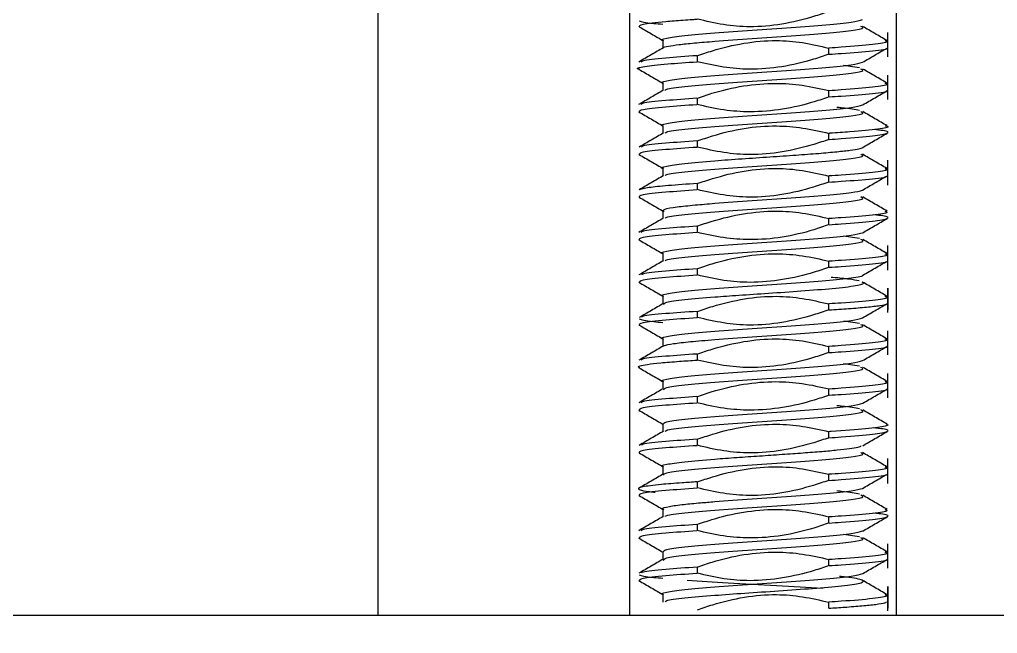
# Model space of a CAD drawing. Header units: millimetres. Extents: x 2 to 1187, y 2 to 839.
# Drawn here: x 187.416 to 190.286, y 435.324 to 437.125 of the extents above; entities that cross this region are included whole.
import ezdxf

# ---------------------------------------------------------------- set-up
doc = ezdxf.new("R2010")
doc.units = ezdxf.units.MM

msp = doc.modelspace()

# ---------------------------------------------------------------- hatches: boundary and pattern name
h = msp.add_hatch()
h.set_pattern_fill('ANSI31', color=256, scale=0.3)
h.paths.add_polyline_path([(600.3858, 723.2245), (600.3858, 724.6149), (599.1608, 724.6149, 0.414214), (598.8858, 724.3399), (598.8858, 719.8899, 0.414214), (599.1608, 719.6149), (600.3858, 719.6149), (600.3858, 721.0053, -0.444966)])
h.paths.add_polyline_path([(648.8858, 724.3399, 0.414214), (648.6108, 724.6149), (647.8858, 724.6149), (647.3858, 724.6149), (647.3858, 723.2245, -0.444966), (647.3858, 721.0053), (647.3858, 719.6149), (648.6108, 719.6149, 0.414214), (648.8858, 719.8899)])
h.paths.add_polyline_path([(648.8858, 681.5899, 0.414214), (648.6108, 681.8649), (647.3858, 681.8649), (647.3858, 680.4745, -0.444966), (647.3858, 678.2553), (647.3858, 676.8649), (648.6108, 676.8649, 0.414214), (648.8858, 677.1399)])
h.paths.add_polyline_path([(600.3858, 678.2553, -0.444966), (600.3858, 680.4745), (600.3858, 681.8649), (599.1608, 681.8649, 0.414214), (598.8858, 681.5899), (598.8858, 677.1399, 0.414214), (599.1608, 676.8649), (600.1358, 676.8649), (600.3858, 676.8649)])
h.paths.add_polyline_path([(204.0979, 197.9237, 0.414214), (203.8229, 198.1987), (203.0979, 198.1987), (202.5979, 198.1987), (202.5979, 196.8084, -0.212442), (203.0916, 195.6987, -0.212442), (202.5979, 194.5891), (202.5979, 193.1987), (203.8229, 193.1987, 0.414214), (204.0979, 193.4737)])
h.paths.add_polyline_path([(155.5979, 198.1987), (154.3729, 198.1987, 0.414214), (154.0979, 197.9237), (154.0979, 193.4737, 0.414214), (154.3729, 193.1987), (155.5979, 193.1987), (155.5979, 194.5891, -0.212442), (155.1041, 195.6987, -0.212442), (155.5979, 196.8084)])
h.paths.add_polyline_path([(155.5979, 154.0584), (155.5979, 155.4487), (154.3729, 155.4487, 0.414214), (154.0979, 155.1737), (154.0979, 150.7237, 0.414214), (154.3729, 150.4487), (155.3479, 150.4487), (155.5979, 150.4487), (155.5979, 151.8391, -0.444966)])
h.paths.add_polyline_path([(204.0979, 155.1737, 0.414214), (203.8229, 155.4487), (202.5979, 155.4487), (202.5979, 154.0584, -0.212442), (203.0916, 152.9487, -0.212442), (202.5979, 151.8391), (202.5979, 150.4487), (203.8229, 150.4487, 0.414214), (204.0979, 150.7237)])
h = msp.add_hatch()
h.set_pattern_fill('ANSI31', color=256, scale=0.3, angle=90)
h.paths.add_polyline_path([(159.0979, 197.9237, 0.414214), (158.8229, 198.1987), (157.5979, 198.1987), (157.5979, 196.8084, -0.212442), (158.0916, 195.6987, -0.212442), (157.5979, 194.5891), (157.5979, 193.1987), (158.8229, 193.1987, 0.414214), (159.0979, 193.4737)])
h.paths.add_polyline_path([(200.5979, 196.8084), (200.5979, 198.1987), (199.3729, 198.1987, 0.414214), (199.0979, 197.9237), (199.0979, 193.4737, 0.414214), (199.3729, 193.1987), (200.3479, 193.1987), (200.5979, 193.1987), (200.5979, 194.5891, -0.444966)])
h.paths.add_polyline_path([(157.5979, 154.0584), (157.5979, 155.4487), (158.8229, 155.4487), (159.0979, 155.4487), (159.0979, 150.4487), (158.8229, 150.4487), (157.5979, 150.4487), (157.5979, 151.8391, 0.444966)])
h.paths.add_polyline_path([(200.5979, 154.0584), (200.5979, 155.4487), (199.3729, 155.4487, 0.414214), (199.0979, 155.1737), (199.0979, 150.7237, 0.414214), (199.3729, 150.4487), (200.5979, 150.4487), (200.5979, 151.8391, -0.444966)])
h.paths.add_polyline_path([(603.8858, 724.3399, 0.414214), (603.6108, 724.6149), (602.3858, 724.6149), (602.3858, 723.2245, -0.444966), (602.3858, 721.0053), (602.3858, 719.6149), (603.6108, 719.6149, 0.414214), (603.8858, 719.8899)])
h.paths.add_polyline_path([(645.3858, 724.6149), (644.1608, 724.6149, 0.414214), (643.8858, 724.3399), (643.8858, 719.8899, 0.414214), (644.1608, 719.6149), (645.1358, 719.6149), (645.3858, 719.6149), (645.3858, 721.0053, -0.444966), (645.3858, 723.2245)])
h.paths.add_polyline_path([(645.3858, 680.4745), (645.3858, 681.8649), (644.1608, 681.8649, 0.414214), (643.8858, 681.5899), (643.8858, 677.1399, 0.414214), (644.1608, 676.8649), (645.3858, 676.8649), (645.3858, 678.2553, -0.444966)])
h.paths.add_polyline_path([(603.8858, 681.5899, 0.414214), (603.6108, 681.8649), (602.6358, 681.8649), (602.3858, 681.8649), (602.3858, 680.4745, -0.444966), (602.3858, 678.2553), (602.3858, 676.8649), (603.6108, 676.8649, 0.414214), (603.8858, 677.1399)])

# ---------------------------------------------------------------- linework, layer by layer
at = {"color": 7, "linetype": 'Continuous', "lineweight": 25}
for p, q in [((188.4678, 440.6266), (188.4678, 435.3766)), ((189.206, 440.6203), (189.206, 435.3766)), ((189.9898, 435.3766), (189.9898, 440.6203)), ((189.9638, 437.0159), (189.9638, 437.0871)), ((189.3035, 437.0649), (189.3035, 437.0411)), ((189.7914, 437.0233), (189.7914, 437.0412)), ((189.4044, 437.019), (189.4044, 437.0012)), ((189.8806, 436.9832), (189.8343, 436.99)), ((189.3035, 436.9397), (189.3035, 436.9165)), ((189.9638, 436.8906), (189.9638, 436.9621)), ((189.7914, 436.8983), (189.7914, 436.9162)), ((189.4044, 436.894), (189.4044, 436.8762)), ((189.3035, 436.8147), (189.3035, 436.7912)), ((189.7914, 436.7734), (189.7914, 436.7911)), ((189.4044, 436.769), (189.4044, 436.7511)), ((189.9638, 436.6391), (189.9638, 436.7121)), ((189.3035, 436.6897), (189.3035, 436.6659)), ((189.7914, 436.6482), (189.7914, 436.6662)), ((189.4044, 436.644), (189.4044, 436.6262)), ((189.3035, 436.5647), (189.3035, 436.5413)), ((189.7914, 436.5233), (189.7914, 436.5412)), ((189.4044, 436.519), (189.4044, 436.5012)), ((189.8805, 436.4832), (189.8344, 436.49)), ((189.9638, 436.3902), (189.9638, 436.4621)), ((189.3035, 436.4397), (189.3035, 436.4164)), ((189.4044, 436.394), (189.4044, 436.3761)), ((189.7914, 436.3983), (189.7914, 436.4161)), ((189.9638, 436.2733), (189.9638, 436.3371)), ((189.9638, 436.3371), (189.9638, 436.2733)), ((189.9638, 436.266), (189.9638, 436.3371)), ((189.3035, 436.3147), (189.3035, 436.291)), ((189.7914, 436.2733), (189.7914, 436.2912)), ((189.4044, 436.269), (189.4044, 436.2511)), ((189.8806, 436.2332), (189.8345, 436.24)), ((189.3035, 436.1899), (189.3035, 436.1661)), ((189.9638, 436.1413), (189.9638, 436.2121)), ((189.7914, 436.1483), (189.7914, 436.1662)), ((189.4044, 436.144), (189.4044, 436.1262)), ((189.8806, 436.1082), (189.8343, 436.115)), ((189.9638, 436.015), (189.9638, 436.0871)), ((189.3035, 436.0647), (189.3035, 436.0415)), ((189.4044, 436.019), (189.4044, 436.0012)), ((189.7914, 436.0233), (189.7914, 436.0412)), ((189.3035, 435.9397), (189.3035, 435.9161)), ((189.7914, 435.8984), (189.7914, 435.9161)), ((189.4044, 435.894), (189.4044, 435.8761)), ((189.9638, 435.7642), (189.9638, 435.8371)), ((189.3035, 435.8147), (189.3035, 435.791)), ((189.7914, 435.7732), (189.7914, 435.7912)), ((189.4044, 435.769), (189.4044, 435.7512)), ((189.3035, 435.6897), (189.3035, 435.6664)), ((189.4044, 435.644), (189.4044, 435.6262)), ((189.7914, 435.6483), (189.7914, 435.6662)), ((189.8805, 435.6082), (189.8344, 435.615)), ((189.9638, 435.5157), (189.9638, 435.5871)), ((189.3035, 435.5647), (189.3035, 435.5414)), ((189.7914, 435.5233), (189.7914, 435.5411)), ((189.4044, 435.519), (189.4044, 435.5011)), ((189.9638, 435.3983), (189.9638, 435.4621)), ((189.9638, 435.4621), (189.9638, 435.3983)), ((189.9638, 435.3906), (189.9638, 435.4621)), ((189.3035, 435.4397), (189.3035, 435.416)), ((189.7914, 435.3983), (189.7914, 435.4162))]:
    msp.add_line(p, q, dxfattribs=at)
at = {"color": 7, "linetype": 'Continuous', "lineweight": 18}
msp.add_circle((179.0979, 455.6266), 42.7508, dxfattribs=at)
at = {"color": 7, "linetype": 'Continuous', "lineweight": 25}
msp.add_arc((179.0979, 455.6266), 56.25, 154.83497, 352.33774, dxfattribs=at)
for points, knots in [([(189.7907, 437.1483), (189.7759, 437.1433), (189.7011, 437.1183), (189.5963, 437.0987), (189.4813, 437.1085), (189.4309, 437.1203), (189.4055, 437.1262)], [0, 0, 0, 0, 0.120057, 0.604456, 0.800151, 1, 1, 1, 1]), ([(189.2342, 437.1217), (189.2421, 437.1191), (189.2524, 437.1157), (189.2942, 437.1124), (189.3036, 437.1116)], [0, 0, 0, 0, 0.775343, 1, 1, 1, 1]), ([(189.2345, 437.104), (189.2348, 437.1065), (189.2354, 437.1117), (189.2946, 437.1181), (189.353, 437.1227), (189.3858, 437.1249), (189.4003, 437.1259), (189.4048, 437.1262)], [0, 0, 0, 0, 0.342431, 0.695192, 0.872424, 0.961147, 1, 1, 1, 1]), ([(189.3057, 437.0626), (189.3055, 437.0626), (189.2938, 437.0653), (189.3112, 437.0705), (189.3616, 437.0783), (189.4531, 437.086), (189.5652, 437.0938), (189.6829, 437.1016), (189.7867, 437.1095), (189.8647, 437.1172), (189.8817, 437.1224), (189.8902, 437.125)], [0, 0, 0, 0, 0.002003, 0.126972, 0.25194, 0.376889, 0.501843, 0.626798, 0.751752, 0.876706, 1, 1, 1, 1]), ([(189.2343, 437.1041), (189.2463, 437.0971), (189.2702, 437.0832), (189.2941, 437.0693), (189.306, 437.0624)], [0, 0, 0, 0, 0.500232, 1, 1, 1, 1]), ([(189.3054, 437.0422), (189.3054, 437.0423), (189.3054, 437.0439), (189.3195, 437.047), (189.349, 437.0516), (189.3955, 437.0564), (189.466, 437.0623), (189.565, 437.0691), (189.6822, 437.0769), (189.7873, 437.0848), (189.8614, 437.0926), (189.897, 437.0992), (189.8882, 437.1033), (189.8851, 437.1047)], [0, 0, 0, 0, 0.002326, 0.075092, 0.150086, 0.227306, 0.306751, 0.431621, 0.556513, 0.681405, 0.806297, 0.931189, 1, 1, 1, 1]), ([(189.9617, 437.0631), (189.9497, 437.0701), (189.9258, 437.084), (189.9019, 437.0979), (189.8899, 437.1048)], [0, 0, 0, 0, 0.5002615, 1, 1, 1, 1]), ([(189.4043, 437.019), (189.4192, 437.0239), (189.494, 437.0489), (189.5989, 437.0683), (189.7143, 437.0592), (189.7651, 437.0472), (189.7907, 437.0411)], [0, 0, 0, 0, 0.119709, 0.602574, 0.798731, 1, 1, 1, 1]), ([(189.9552, 437.0632), (189.9588, 437.0619), (189.9692, 437.0579), (189.9251, 437.0514), (189.855, 437.0454), (189.8033, 437.042), (189.7912, 437.0412)], [0, 0, 0, 0, 0.181945, 0.536638, 0.891333, 1, 1, 1, 1]), ([(189.3054, 437.0422), (189.2934, 437.0353), (189.2695, 437.0214), (189.2455, 437.0075), (189.2336, 437.0005)], [0, 0, 0, 0, 0.499729, 1, 1, 1, 1]), ([(189.7906, 437.0233), (189.7758, 437.0182), (189.7011, 436.9926), (189.5959, 436.9742), (189.4807, 436.9839), (189.4301, 436.9954), (189.4045, 437.0012)], [0, 0, 0, 0, 0.119841, 0.604014, 0.799681, 1, 1, 1, 1]), ([(189.7911, 437.0233), (189.8033, 437.0241), (189.8551, 437.0275), (189.9225, 437.0335), (189.9658, 437.0387), (189.9615, 437.0414), (189.9614, 437.0414)], [0, 0, 0, 0, 0.1320176, 0.5626507, 0.9932844, 1, 1, 1, 1]), ([(189.8899, 436.9998), (189.9019, 437.0067), (189.9256, 437.0205), (189.9494, 437.0344), (189.9613, 437.0412)], [0, 0, 0, 0, 0.50246, 1, 1, 1, 1]), ([(189.2367, 436.979), (189.2352, 436.9793), (189.2214, 436.9821), (189.2462, 436.9875), (189.3062, 436.9946), (189.3737, 436.9991), (189.4044, 437.0012)], [0, 0, 0, 0, 0.040346, 0.382778, 0.718978, 1, 1, 1, 1]), ([(189.4043, 437.019), (189.3721, 437.0167), (189.3022, 437.0119), (189.2435, 437.0057), (189.2412, 437.0018), (189.2404, 437.0005)], [0, 0, 0, 0, 0.364403, 0.787928, 1, 1, 1, 1]), ([(189.3057, 436.9374), (189.3056, 436.9375), (189.2938, 436.9401), (189.3111, 436.9454), (189.3614, 436.9532), (189.4528, 436.961), (189.5648, 436.9689), (189.6826, 436.9767), (189.7864, 436.9845), (189.8643, 436.9923), (189.8814, 436.9974), (189.8898, 437)], [0, 0, 0, 0, 0.001919, 0.127001, 0.252084, 0.377167, 0.502269, 0.62737, 0.75247, 0.87757, 1, 1, 1, 1]), ([(189.2335, 436.979), (189.2455, 436.9721), (189.2694, 436.9582), (189.2934, 436.9443), (189.3053, 436.9373)], [0, 0, 0, 0, 0.500155, 1, 1, 1, 1]), ([(189.3108, 436.9173), (189.3114, 436.9184), (189.3134, 436.9222), (189.364, 436.9285), (189.4523, 436.9363), (189.5653, 436.9442), (189.6824, 436.952), (189.7874, 436.9598), (189.8614, 436.9676), (189.8969, 436.9742), (189.8882, 436.9782), (189.8852, 436.9796)], [0, 0, 0, 0, 0.055436, 0.180728, 0.306021, 0.431314, 0.556607, 0.6819, 0.807192, 0.932485, 1, 1, 1, 1]), ([(189.9627, 436.9381), (189.9507, 436.945), (189.9267, 436.9589), (189.9027, 436.9728), (189.8907, 436.9797)], [0, 0, 0, 0, 0.500236, 1, 1, 1, 1]), ([(189.4033, 436.8939), (189.4182, 436.899), (189.4929, 436.9245), (189.5982, 436.9423), (189.7142, 436.9342), (189.7654, 436.9225), (189.7914, 436.9165)], [0, 0, 0, 0, 0.119253, 0.6006772, 0.7971912, 1, 1, 1, 1]), ([(189.9553, 436.9381), (189.9588, 436.9368), (189.9692, 436.9329), (189.9251, 436.9263), (189.8551, 436.9203), (189.8035, 436.917), (189.7914, 436.9162)], [0, 0, 0, 0, 0.179827, 0.535609, 0.891391, 1, 1, 1, 1]), ([(189.3051, 436.9175), (189.2934, 436.9107), (189.2693, 436.8967), (189.2452, 436.8827), (189.2328, 436.8755)], [0, 0, 0, 0, 0.486413, 1, 1, 1, 1]), ([(189.7918, 436.8984), (189.8037, 436.8991), (189.8553, 436.9025), (189.9226, 436.9085), (189.9658, 436.9138), (189.9614, 436.9164), (189.9613, 436.9165)], [0, 0, 0, 0, 0.130183, 0.560763, 0.991344, 1, 1, 1, 1]), ([(189.8906, 436.8748), (189.9026, 436.8818), (189.9265, 436.8957), (189.9505, 436.9095), (189.9625, 436.9165)], [0, 0, 0, 0, 0.499824, 1, 1, 1, 1]), ([(189.404, 436.894), (189.3719, 436.8917), (189.3023, 436.8869), (189.2437, 436.8808), (189.2413, 436.8769), (189.2405, 436.8756)], [0, 0, 0, 0, 0.363867, 0.789177, 1, 1, 1, 1]), ([(189.7924, 436.8984), (189.7775, 436.8933), (189.7028, 436.8678), (189.5975, 436.85), (189.4812, 436.8582), (189.4296, 436.87), (189.4033, 436.8761)], [0, 0, 0, 0, 0.118937, 0.599152, 0.795052, 1, 1, 1, 1]), ([(189.2331, 436.8542), (189.2451, 436.8473), (189.2691, 436.8334), (189.293, 436.8195), (189.305, 436.8126)], [0, 0, 0, 0, 0.500228, 1, 1, 1, 1]), ([(189.2348, 436.8542), (189.2353, 436.8567), (189.2362, 436.8618), (189.3015, 436.8691), (189.3716, 436.8739), (189.404, 436.8761)], [0, 0, 0, 0, 0.3383, 0.6949096, 1, 1, 1, 1]), ([(189.3052, 436.8126), (189.3052, 436.8126), (189.2937, 436.8152), (189.3113, 436.8204), (189.3615, 436.8282), (189.453, 436.836), (189.565, 436.8438), (189.6827, 436.8516), (189.7865, 436.8595), (189.8645, 436.8672), (189.8816, 436.8724), (189.89, 436.875)], [0, 0, 0, 0, 0.0001543, 0.1253801, 0.2506059, 0.3758317, 0.5010574, 0.6262832, 0.751509, 0.8767348, 1, 1, 1, 1]), ([(189.3111, 436.7924), (189.3117, 436.7935), (189.3138, 436.7972), (189.3642, 436.8035), (189.4525, 436.8113), (189.5655, 436.8192), (189.6827, 436.827), (189.7876, 436.8348), (189.8616, 436.8426), (189.8971, 436.8493), (189.8881, 436.8534), (189.8849, 436.8549)], [0, 0, 0, 0, 0.052414, 0.177641, 0.302868, 0.428078, 0.553288, 0.678498, 0.803707, 0.928915, 1, 1, 1, 1]), ([(189.8805, 436.8583), (189.8678, 436.8609), (189.8534, 436.8638), (189.8189, 436.8668), (189.8146, 436.8672)], [0, 0, 0, 0, 0.874226, 1, 1, 1, 1]), ([(189.9623, 436.8133), (189.9504, 436.8202), (189.9264, 436.8341), (189.9025, 436.848), (189.8905, 436.855)], [0, 0, 0, 0, 0.500153, 1, 1, 1, 1]), ([(189.3058, 436.7926), (189.2939, 436.7856), (189.27, 436.7717), (189.2461, 436.7578), (189.2341, 436.7509)], [0, 0, 0, 0, 0.499816, 1, 1, 1, 1]), ([(189.4051, 436.769), (189.4199, 436.7741), (189.4946, 436.7997), (189.5999, 436.818), (189.7151, 436.8084), (189.7658, 436.7969), (189.7914, 436.7911)], [0, 0, 0, 0, 0.119773, 0.603702, 0.799352, 1, 1, 1, 1]), ([(189.9564, 436.8133), (189.9594, 436.8125), (189.9722, 436.8092), (189.9402, 436.8032), (189.8729, 436.7966), (189.814, 436.7926), (189.7922, 436.7912), (189.7914, 436.7911)], [0, 0, 0, 0, 0.10628, 0.452704, 0.809851, 0.993392, 1, 1, 1, 1]), ([(189.7915, 436.7734), (189.8036, 436.7742), (189.8551, 436.7775), (189.9277, 436.7836), (189.9691, 436.7914), (189.9663, 436.7976), (189.9328, 436.8012), (189.9235, 436.8022)], [0, 0, 0, 0, 0.083196, 0.353924, 0.624651, 0.895377, 1, 1, 1, 1]), ([(189.8904, 436.7501), (189.9024, 436.757), (189.9264, 436.771), (189.9503, 436.7848), (189.9623, 436.7918)], [0, 0, 0, 0, 0.499729, 1, 1, 1, 1]), ([(189.4046, 436.769), (189.3724, 436.7668), (189.3027, 436.7619), (189.2444, 436.7559), (189.2418, 436.7521), (189.241, 436.7509)], [0, 0, 0, 0, 0.3706899, 0.8025523, 1, 1, 1, 1]), ([(189.7916, 436.7733), (189.7767, 436.7684), (189.7019, 436.7434), (189.597, 436.7242), (189.4815, 436.7331), (189.4307, 436.7451), (189.4049, 436.7512)], [0, 0, 0, 0, 0.119637, 0.602205, 0.79841, 1, 1, 1, 1]), ([(189.2347, 436.7291), (189.2352, 436.7316), (189.2362, 436.7367), (189.3017, 436.7441), (189.3721, 436.7489), (189.4046, 436.7511)], [0, 0, 0, 0, 0.338952, 0.694664, 1, 1, 1, 1]), ([(189.3056, 436.6875), (189.3055, 436.6875), (189.2938, 436.6902), (189.3113, 436.6954), (189.3616, 436.7032), (189.4455, 436.7104), (189.5345, 436.7167), (189.617, 436.7222), (189.6942, 436.7275), (189.7615, 436.7325), (189.8157, 436.7373), (189.8553, 436.7419), (189.8812, 436.7461), (189.8876, 436.7488), (189.8906, 436.7502)], [0, 0, 0, 0, 0.0017434, 0.1260582, 0.2503729, 0.3746724, 0.4669031, 0.5551724, 0.6394768, 0.719813, 0.7961778, 0.8685683, 0.9369816, 1, 1, 1, 1]), ([(189.234, 436.7292), (189.246, 436.7222), (189.2699, 436.7084), (189.2939, 436.6944), (189.3058, 436.6875)], [0, 0, 0, 0, 0.500265, 1, 1, 1, 1]), ([(189.3107, 436.6672), (189.3113, 436.6684), (189.3132, 436.6721), (189.3639, 436.6785), (189.4522, 436.6864), (189.5652, 436.6941), (189.6824, 436.7018), (189.7874, 436.7096), (189.8615, 436.7174), (189.8971, 436.7241), (189.8881, 436.7282), (189.8849, 436.7297)], [0, 0, 0, 0, 0.056124, 0.180809, 0.305494, 0.43015, 0.554849, 0.679549, 0.80425, 0.928953, 1, 1, 1, 1]), ([(189.9615, 436.6883), (189.9495, 436.6952), (189.9256, 436.7091), (189.9017, 436.723), (189.8898, 436.73)], [0, 0, 0, 0, 0.500227, 1, 1, 1, 1]), ([(189.4052, 436.644), (189.42, 436.649), (189.4948, 436.674), (189.5996, 436.6937), (189.7146, 436.6837), (189.7649, 436.672), (189.7903, 436.6661)], [0, 0, 0, 0, 0.120096, 0.604687, 0.800317, 1, 1, 1, 1]), ([(189.955, 436.6883), (189.9587, 436.687), (189.9694, 436.683), (189.9252, 436.6764), (189.855, 436.6704), (189.8032, 436.667), (189.791, 436.6662)], [0, 0, 0, 0, 0.186853, 0.539025, 0.891198, 1, 1, 1, 1]), ([(189.3058, 436.6673), (189.2939, 436.6604), (189.27, 436.6465), (189.246, 436.6326), (189.2341, 436.6256)], [0, 0, 0, 0, 0.499736, 1, 1, 1, 1]), ([(189.7903, 436.6483), (189.7754, 436.6432), (189.7007, 436.6179), (189.5957, 436.5988), (189.4809, 436.6089), (189.4306, 436.6204), (189.4053, 436.6262)], [0, 0, 0, 0, 0.120152, 0.605297, 0.800868, 1, 1, 1, 1]), ([(189.791, 436.6481), (189.8033, 436.6489), (189.8552, 436.6523), (189.9227, 436.6583), (189.9659, 436.6636), (189.9614, 436.6663), (189.9613, 436.6664)], [0, 0, 0, 0, 0.132241, 0.560109, 0.98798, 1, 1, 1, 1]), ([(189.8898, 436.6248), (189.9017, 436.6318), (189.9253, 436.6455), (189.9488, 436.6592), (189.9604, 436.666)], [0, 0, 0, 0, 0.507141, 1, 1, 1, 1]), ([(189.2344, 436.6039), (189.2348, 436.6065), (189.2355, 436.6117), (189.3015, 436.6191), (189.372, 436.6239), (189.4047, 436.6262)], [0, 0, 0, 0, 0.34593, 0.697186, 1, 1, 1, 1]), ([(189.4047, 436.644), (189.3748, 436.642), (189.3171, 436.638), (189.2549, 436.6319), (189.242, 436.6278), (189.2351, 436.6256)], [0, 0, 0, 0, 0.331963, 0.642733, 1, 1, 1, 1]), ([(189.3072, 436.5622), (189.3057, 436.5645), (189.3027, 436.5689), (189.3402, 436.5753), (189.3934, 436.5809), (189.467, 436.587), (189.5651, 436.5939), (189.6827, 436.6017), (189.7866, 436.6095), (189.8645, 436.6173), (189.8816, 436.6224), (189.89, 436.625)], [0, 0, 0, 0, 0.108837, 0.212872, 0.303242, 0.379906, 0.504316, 0.628751, 0.753186, 0.87762, 1, 1, 1, 1]), ([(189.2341, 436.604), (189.2461, 436.597), (189.27, 436.5831), (189.2939, 436.5692), (189.3058, 436.5623)], [0, 0, 0, 0, 0.500188, 1, 1, 1, 1]), ([(189.3106, 436.5421), (189.3112, 436.5433), (189.3131, 436.5471), (189.3639, 436.5535), (189.4522, 436.5613), (189.5652, 436.5692), (189.6823, 436.577), (189.7873, 436.5848), (189.8614, 436.5926), (189.8968, 436.5992), (189.8882, 436.6032), (189.8852, 436.6046)], [0, 0, 0, 0, 0.058373, 0.183347, 0.308322, 0.433297, 0.558272, 0.683247, 0.808221, 0.933196, 1, 1, 1, 1]), ([(189.9623, 436.563), (189.9503, 436.57), (189.9263, 436.5839), (189.9024, 436.5978), (189.8904, 436.6047)], [0, 0, 0, 0, 0.5002722, 1, 1, 1, 1]), ([(189.4034, 436.5189), (189.4182, 436.5239), (189.493, 436.549), (189.5981, 436.5675), (189.7141, 436.5595), (189.7654, 436.5474), (189.7914, 436.5413)], [0, 0, 0, 0, 0.119233, 0.600263, 0.796742, 1, 1, 1, 1]), ([(189.9554, 436.5631), (189.9588, 436.5618), (189.9691, 436.5579), (189.925, 436.5513), (189.855, 436.5453), (189.8035, 436.542), (189.7914, 436.5412)], [0, 0, 0, 0, 0.177954, 0.534675, 0.891396, 1, 1, 1, 1]), ([(189.305, 436.5422), (189.293, 436.5353), (189.269, 436.5214), (189.245, 436.5075), (189.233, 436.5005)], [0, 0, 0, 0, 0.499759, 1, 1, 1, 1]), ([(189.7915, 436.5233), (189.8035, 436.5241), (189.8549, 436.5275), (189.9274, 436.5335), (189.9691, 436.5413), (189.9664, 436.5476), (189.9328, 436.5512), (189.9234, 436.5522)], [0, 0, 0, 0, 0.08227, 0.352837, 0.623404, 0.893971, 1, 1, 1, 1]), ([(189.8904, 436.4998), (189.9024, 436.5067), (189.9263, 436.5206), (189.9502, 436.5345), (189.9622, 436.5415)], [0, 0, 0, 0, 0.499837, 1, 1, 1, 1]), ([(189.404, 436.519), (189.3719, 436.5167), (189.3022, 436.5119), (189.2435, 436.5058), (189.2412, 436.5019), (189.2404, 436.5006)], [0, 0, 0, 0, 0.363394, 0.787595, 1, 1, 1, 1]), ([(189.7915, 436.5234), (189.7767, 436.5182), (189.702, 436.4925), (189.5967, 436.4748), (189.4808, 436.4836), (189.4296, 436.4952), (189.4035, 436.5011)], [0, 0, 0, 0, 0.119254, 0.601101, 0.796662, 1, 1, 1, 1]), ([(189.233, 436.4792), (189.245, 436.4722), (189.2689, 436.4583), (189.2929, 436.4444), (189.3049, 436.4375)], [0, 0, 0, 0, 0.500176, 1, 1, 1, 1]), ([(189.2347, 436.4792), (189.2351, 436.4817), (189.236, 436.4868), (189.3014, 436.4941), (189.3716, 436.4989), (189.404, 436.5011)], [0, 0, 0, 0, 0.340276, 0.695501, 1, 1, 1, 1]), ([(189.3054, 436.4375), (189.3053, 436.4376), (189.2937, 436.4402), (189.3112, 436.4454), (189.3614, 436.4532), (189.4529, 436.461), (189.5649, 436.4688), (189.6826, 436.4766), (189.7864, 436.4845), (189.8644, 436.4922), (189.8815, 436.4974), (189.8899, 436.4999)], [0, 0, 0, 0, 0.000591, 0.125814, 0.251037, 0.37626, 0.501483, 0.626706, 0.751928, 0.877151, 1, 1, 1, 1]), ([(189.3111, 436.4175), (189.3117, 436.4186), (189.3138, 436.4222), (189.3642, 436.4285), (189.4524, 436.4363), (189.5654, 436.4442), (189.6826, 436.452), (189.7876, 436.4598), (189.8615, 436.4676), (189.897, 436.4742), (189.8882, 436.4783), (189.885, 436.4797)], [0, 0, 0, 0, 0.052085, 0.177532, 0.30298, 0.428427, 0.553874, 0.679321, 0.804768, 0.930216, 1, 1, 1, 1]), ([(189.9627, 436.4382), (189.9507, 436.4452), (189.9268, 436.459), (189.9028, 436.4729), (189.8908, 436.4799)], [0, 0, 0, 0, 0.500171, 1, 1, 1, 1]), ([(189.4043, 436.394), (189.4191, 436.3991), (189.4938, 436.4248), (189.5991, 436.4425), (189.7147, 436.4337), (189.7656, 436.4222), (189.7914, 436.4164)], [0, 0, 0, 0, 0.1195283, 0.6024878, 0.7984865, 1, 1, 1, 1]), ([(189.9551, 436.4382), (189.9587, 436.4369), (189.9694, 436.4329), (189.9253, 436.4263), (189.8552, 436.4203), (189.8036, 436.4169), (189.7914, 436.4161)], [0, 0, 0, 0, 0.185036, 0.538322, 0.891609, 1, 1, 1, 1]), ([(189.3055, 436.4176), (189.2935, 436.4106), (189.2696, 436.3967), (189.2457, 436.3828), (189.2337, 436.3759)], [0, 0, 0, 0, 0.499835, 1, 1, 1, 1]), ([(189.4043, 436.394), (189.3722, 436.3917), (189.3026, 436.3869), (189.2444, 436.3809), (189.2419, 436.3771), (189.2411, 436.3759)], [0, 0, 0, 0, 0.371141, 0.804181, 1, 1, 1, 1]), ([(189.7924, 436.3984), (189.7776, 436.3934), (189.7028, 436.3683), (189.5977, 436.3498), (189.4816, 436.3578), (189.4302, 436.3699), (189.4041, 436.3761)], [0, 0, 0, 0, 0.119143, 0.599808, 0.79613, 1, 1, 1, 1]), ([(189.7918, 436.3983), (189.8038, 436.3991), (189.8554, 436.4025), (189.923, 436.4085), (189.9661, 436.4139), (189.9611, 436.4167), (189.9608, 436.4168)], [0, 0, 0, 0, 0.1281887, 0.550336, 0.9724832, 1, 1, 1, 1]), ([(189.8909, 436.3751), (189.9029, 436.3821), (189.9269, 436.396), (189.9509, 436.4099), (189.9628, 436.4168)], [0, 0, 0, 0, 0.499756, 1, 1, 1, 1]), ([(189.2349, 436.3543), (189.2353, 436.3567), (189.2363, 436.3618), (189.3016, 436.3691), (189.3719, 436.3739), (189.4043, 436.3761)], [0, 0, 0, 0, 0.336905, 0.694051, 1, 1, 1, 1]), ([(189.3052, 436.3126), (189.3052, 436.3126), (189.2937, 436.3152), (189.3113, 436.3204), (189.3616, 436.3282), (189.4531, 436.336), (189.5653, 436.3438), (189.6824, 436.3516), (189.7881, 436.3595), (189.8594, 436.3673), (189.894, 436.3725), (189.8906, 436.3751), (189.8906, 436.3751)], [0, 0, 0, 0, 0.000212, 0.125117, 0.250022, 0.374927, 0.499832, 0.624737, 0.749642, 0.874546, 0.999451, 1, 1, 1, 1]), ([(189.8798, 436.3584), (189.8708, 436.36), (189.8524, 436.3634), (189.8217, 436.3669), (189.7996, 436.3688), (189.7981, 436.3689)], [0, 0, 0, 0, 0.472348, 0.962876, 1, 1, 1, 1]), ([(189.2336, 436.3543), (189.2456, 436.3473), (189.2695, 436.3334), (189.2935, 436.3195), (189.3054, 436.3126)], [0, 0, 0, 0, 0.500269, 1, 1, 1, 1]), ([(189.3065, 436.2889), (189.3068, 436.2911), (189.3076, 436.296), (189.3631, 436.3035), (189.4425, 436.3105), (189.5296, 436.3167), (189.6174, 436.3226), (189.7149, 436.3293), (189.7915, 436.3353), (189.8417, 436.3405), (189.872, 436.3447), (189.8896, 436.3491), (189.8955, 436.3525), (189.89, 436.3544), (189.8889, 436.3548)], [0, 0, 0, 0, 0.103209, 0.221516, 0.339801, 0.417674, 0.507143, 0.608177, 0.720737, 0.781633, 0.84544, 0.912158, 0.981784, 1, 1, 1, 1]), ([(189.9617, 436.3133), (189.9497, 436.3203), (189.9258, 436.3342), (189.9019, 436.3481), (189.89, 436.355)], [0, 0, 0, 0, 0.500185, 1, 1, 1, 1]), ([(189.4055, 436.269), (189.4203, 436.2741), (189.4951, 436.2994), (189.6001, 436.3185), (189.7149, 436.3084), (189.7651, 436.2969), (189.7905, 436.2911)], [0, 0, 0, 0, 0.120154, 0.605302, 0.800871, 1, 1, 1, 1]), ([(189.9548, 436.3134), (189.9586, 436.312), (189.9695, 436.308), (189.9254, 436.3014), (189.8552, 436.2953), (189.8033, 436.2919), (189.7911, 436.2911)], [0, 0, 0, 0, 0.1893817, 0.5403113, 0.8912411, 1, 1, 1, 1]), ([(189.306, 436.2925), (189.2941, 436.2855), (189.2702, 436.2716), (189.2463, 436.2577), (189.2343, 436.2507)], [0, 0, 0, 0, 0.499771, 1, 1, 1, 1]), ([(189.7911, 436.2733), (189.811, 436.2746), (189.8529, 436.2774), (189.9051, 436.2818), (189.9432, 436.2865), (189.9629, 436.2898), (189.9617, 436.2916), (189.9616, 436.2917)], [0, 0, 0, 0, 0.215982, 0.454865, 0.71121, 0.985001, 1, 1, 1, 1]), ([(189.8899, 436.25), (189.9019, 436.2569), (189.9255, 436.2707), (189.9492, 436.2844), (189.9609, 436.2912)], [0, 0, 0, 0, 0.505637, 1, 1, 1, 1]), ([(189.2342, 436.2468), (189.2421, 436.2442), (189.2524, 436.2409), (189.2942, 436.2375), (189.3036, 436.2368)], [0, 0, 0, 0, 0.775572, 1, 1, 1, 1]), ([(189.2345, 436.229), (189.2349, 436.2315), (189.2358, 436.2367), (189.3016, 436.2441), (189.3721, 436.2489), (189.4048, 436.2512)], [0, 0, 0, 0, 0.343344, 0.6962, 1, 1, 1, 1]), ([(189.4048, 436.269), (189.3724, 436.2668), (189.3025, 436.262), (189.2441, 436.256), (189.2416, 436.2522), (189.2408, 436.2509)], [0, 0, 0, 0, 0.369108, 0.797802, 1, 1, 1, 1]), ([(189.3058, 436.1876), (189.3056, 436.1876), (189.2938, 436.1903), (189.3112, 436.1955), (189.3616, 436.2033), (189.4531, 436.211), (189.5652, 436.2188), (189.6829, 436.2267), (189.7867, 436.2345), (189.8646, 436.2422), (189.8816, 436.2474), (189.8901, 436.25)], [0, 0, 0, 0, 0.002127, 0.127127, 0.252126, 0.377074, 0.502059, 0.627045, 0.75203, 0.877015, 1, 1, 1, 1]), ([(189.7906, 436.2733), (189.7758, 436.2683), (189.701, 436.2433), (189.5962, 436.2236), (189.4812, 436.2336), (189.4309, 436.2453), (189.4055, 436.2512)], [0, 0, 0, 0, 0.1201, 0.604714, 0.800335, 1, 1, 1, 1]), ([(189.2343, 436.229), (189.2463, 436.2221), (189.2702, 436.2082), (189.2941, 436.1943), (189.306, 436.1873)], [0, 0, 0, 0, 0.500225, 1, 1, 1, 1]), ([(189.3073, 436.1671), (189.3076, 436.1677), (189.3088, 436.1702), (189.3336, 436.1746), (189.3825, 436.1803), (189.4607, 436.1869), (189.5649, 436.1941), (189.6822, 436.202), (189.7873, 436.2098), (189.8614, 436.2176), (189.8969, 436.2242), (189.8882, 436.2282), (189.8851, 436.2297)], [0, 0, 0, 0, 0.029225, 0.11745, 0.210308, 0.307795, 0.432539, 0.557297, 0.682055, 0.806813, 0.931571, 1, 1, 1, 1]), ([(189.9618, 436.1881), (189.9498, 436.1951), (189.9259, 436.2089), (189.9019, 436.2229), (189.89, 436.2298)], [0, 0, 0, 0, 0.500265, 1, 1, 1, 1]), ([(189.4042, 436.144), (189.419, 436.1489), (189.4939, 436.1739), (189.5987, 436.1931), (189.7143, 436.1843), (189.7651, 436.1722), (189.7909, 436.1661)], [0, 0, 0, 0, 0.1196285, 0.6021641, 0.7983731, 1, 1, 1, 1]), ([(189.3054, 436.1672), (189.2934, 436.1603), (189.2695, 436.1464), (189.2455, 436.1325), (189.2335, 436.1255)], [0, 0, 0, 0, 0.499733, 1, 1, 1, 1]), ([(189.9552, 436.1882), (189.9588, 436.1869), (189.9692, 436.1829), (189.9251, 436.1764), (189.855, 436.1704), (189.8033, 436.167), (189.7912, 436.1662)], [0, 0, 0, 0, 0.181333, 0.53636, 0.891387, 1, 1, 1, 1]), ([(189.7912, 436.1483), (189.8033, 436.1491), (189.8551, 436.1525), (189.9225, 436.1585), (189.9658, 436.1637), (189.9615, 436.1664), (189.9614, 436.1664)], [0, 0, 0, 0, 0.131759, 0.562112, 0.992465, 1, 1, 1, 1]), ([(189.89, 436.1248), (189.902, 436.1317), (189.9258, 436.1456), (189.9496, 436.1594), (189.9614, 436.1663)], [0, 0, 0, 0, 0.502225, 1, 1, 1, 1]), ([(189.4043, 436.144), (189.372, 436.1417), (189.3022, 436.1369), (189.2435, 436.1307), (189.2412, 436.1268), (189.2404, 436.1255)], [0, 0, 0, 0, 0.364579, 0.78853, 1, 1, 1, 1]), ([(189.7907, 436.1483), (189.7759, 436.1432), (189.7012, 436.1176), (189.5959, 436.0993), (189.4807, 436.1089), (189.43, 436.1204), (189.4044, 436.1262)], [0, 0, 0, 0, 0.119766, 0.603667, 0.799315, 1, 1, 1, 1]), ([(189.2358, 436.1039), (189.2345, 436.1043), (189.2288, 436.1061), (189.2353, 436.1094), (189.2562, 436.1137), (189.2958, 436.1182), (189.3462, 436.1223), (189.3866, 436.125), (189.4044, 436.1262)], [0, 0, 0, 0, 0.055692, 0.245885, 0.440327, 0.639014, 0.841947, 1, 1, 1, 1]), ([(189.2337, 436.1039), (189.2456, 436.0969), (189.2696, 436.0831), (189.2935, 436.0692), (189.3055, 436.0622)], [0, 0, 0, 0, 0.500166, 1, 1, 1, 1]), ([(189.306, 436.0624), (189.3058, 436.0624), (189.2938, 436.0651), (189.3111, 436.0704), (189.3614, 436.0782), (189.4528, 436.086), (189.5648, 436.0939), (189.6826, 436.1017), (189.7864, 436.1095), (189.8644, 436.1173), (189.8814, 436.1224), (189.8899, 436.125)], [0, 0, 0, 0, 0.00292, 0.1278569, 0.2527943, 0.3777321, 0.5026864, 0.6276403, 0.7525937, 0.8775466, 1, 1, 1, 1]), ([(189.306, 436.0386), (189.3064, 436.0409), (189.3071, 436.0459), (189.3631, 436.0535), (189.4526, 436.0613), (189.5652, 436.0692), (189.6824, 436.077), (189.7874, 436.0848), (189.8614, 436.0926), (189.8968, 436.0992), (189.8883, 436.1031), (189.8853, 436.1045)], [0, 0, 0, 0, 0.1084565, 0.2269432, 0.3454299, 0.4639166, 0.5824033, 0.70089, 0.8193767, 0.9378633, 1, 1, 1, 1]), ([(189.9629, 436.063), (189.9509, 436.0699), (189.9269, 436.0838), (189.903, 436.0977), (189.891, 436.1046)], [0, 0, 0, 0, 0.500241, 1, 1, 1, 1]), ([(189.4034, 436.0189), (189.4183, 436.024), (189.493, 436.0495), (189.5983, 436.0673), (189.7142, 436.0592), (189.7654, 436.0474), (189.7914, 436.0415)], [0, 0, 0, 0, 0.119281, 0.60089, 0.797347, 1, 1, 1, 1]), ([(189.9555, 436.063), (189.9588, 436.0617), (189.969, 436.0578), (189.925, 436.0513), (189.8551, 436.0453), (189.8035, 436.0419), (189.7914, 436.0412)], [0, 0, 0, 0, 0.175603, 0.533187, 0.89077, 1, 1, 1, 1]), ([(189.3048, 436.0423), (189.2929, 436.0353), (189.2689, 436.0215), (189.2449, 436.0076), (189.2329, 436.0006)], [0, 0, 0, 0, 0.499831, 1, 1, 1, 1]), ([(189.404, 436.019), (189.3719, 436.0167), (189.3024, 436.0119), (189.2438, 436.0058), (189.2414, 436.0019), (189.2406, 436.0007)], [0, 0, 0, 0, 0.3652714, 0.7921866, 1, 1, 1, 1]), ([(189.7924, 436.0234), (189.7776, 436.0183), (189.7029, 435.9929), (189.5976, 435.975), (189.4813, 435.9831), (189.4297, 435.995), (189.4033, 436.0011)], [0, 0, 0, 0, 0.118929, 0.599036, 0.795025, 1, 1, 1, 1]), ([(189.7918, 436.0234), (189.8038, 436.0241), (189.8553, 436.0275), (189.9227, 436.0335), (189.9659, 436.0388), (189.9613, 436.0415), (189.9612, 436.0416)], [0, 0, 0, 0, 0.12948, 0.557838, 0.986197, 1, 1, 1, 1]), ([(189.8908, 435.9999), (189.9028, 436.0069), (189.9267, 436.0208), (189.9507, 436.0346), (189.9627, 436.0416)], [0, 0, 0, 0, 0.499825, 1, 1, 1, 1]), ([(189.2349, 435.9793), (189.2354, 435.9817), (189.2363, 435.9868), (189.3015, 435.9941), (189.3717, 435.9989), (189.404, 436.0011)], [0, 0, 0, 0, 0.336447, 0.694057, 1, 1, 1, 1]), ([(189.3052, 435.9376), (189.3054, 435.9402), (189.3059, 435.9454), (189.363, 435.9532), (189.4526, 435.961), (189.5651, 435.9688), (189.6827, 435.9766), (189.7865, 435.9845), (189.8646, 435.9922), (189.8817, 435.9974), (189.8903, 436)], [0, 0, 0, 0, 0.124979, 0.250145, 0.37531, 0.500475, 0.62564, 0.750806, 0.875971, 1, 1, 1, 1]), ([(189.8805, 435.9833), (189.8678, 435.9859), (189.8534, 435.9888), (189.8189, 435.9918), (189.8146, 435.9922)], [0, 0, 0, 0, 0.874316, 1, 1, 1, 1]), ([(189.2331, 435.9793), (189.2451, 435.9723), (189.269, 435.9585), (189.293, 435.9445), (189.305, 435.9376)], [0, 0, 0, 0, 0.500245, 1, 1, 1, 1]), ([(189.3111, 435.9174), (189.3117, 435.9185), (189.3138, 435.9222), (189.3642, 435.9285), (189.4525, 435.9363), (189.5655, 435.9442), (189.6827, 435.952), (189.7876, 435.9598), (189.8617, 435.9676), (189.8972, 435.9744), (189.8881, 435.9785), (189.8847, 435.98)], [0, 0, 0, 0, 0.052467, 0.177515, 0.302564, 0.427594, 0.552623, 0.677652, 0.80268, 0.927708, 1, 1, 1, 1]), ([(189.9622, 435.9384), (189.9502, 435.9453), (189.9262, 435.9592), (189.9023, 435.9731), (189.8904, 435.98)], [0, 0, 0, 0, 0.500163, 1, 1, 1, 1]), ([(189.4052, 435.894), (189.42, 435.8991), (189.4947, 435.9247), (189.5999, 435.9431), (189.7151, 435.9334), (189.7657, 435.9219), (189.7913, 435.9161)], [0, 0, 0, 0, 0.119848, 0.604046, 0.799714, 1, 1, 1, 1]), ([(189.9598, 435.9383), (189.9615, 435.9376), (189.9665, 435.9356), (189.9549, 435.9308), (189.9074, 435.9243), (189.835, 435.9189), (189.7934, 435.9162), (189.7914, 435.9161)], [0, 0, 0, 0, 0.0965132, 0.2803474, 0.6372198, 0.9822426, 1, 1, 1, 1]), ([(189.3059, 435.9175), (189.2939, 435.9106), (189.27, 435.8967), (189.2461, 435.8828), (189.2341, 435.8758)], [0, 0, 0, 0, 0.499809, 1, 1, 1, 1]), ([(189.7914, 435.8984), (189.8036, 435.8992), (189.8551, 435.9025), (189.9277, 435.9086), (189.9692, 435.9164), (189.966, 435.9227), (189.9317, 435.9263), (189.9217, 435.9274)], [0, 0, 0, 0, 0.08271, 0.351396, 0.620081, 0.888766, 1, 1, 1, 1]), ([(189.8904, 435.8751), (189.9023, 435.882), (189.9263, 435.8959), (189.9502, 435.9098), (189.9622, 435.9168)], [0, 0, 0, 0, 0.499727, 1, 1, 1, 1]), ([(189.2347, 435.8541), (189.2352, 435.8566), (189.2361, 435.8617), (189.3017, 435.8691), (189.3721, 435.8739), (189.4046, 435.8761)], [0, 0, 0, 0, 0.339747, 0.694965, 1, 1, 1, 1]), ([(189.4047, 435.894), (189.3724, 435.8918), (189.3027, 435.8869), (189.2443, 435.8809), (189.2418, 435.8771), (189.241, 435.8759)], [0, 0, 0, 0, 0.370549, 0.802094, 1, 1, 1, 1]), ([(189.3057, 435.8125), (189.3055, 435.8125), (189.2938, 435.8152), (189.3113, 435.8204), (189.3616, 435.8282), (189.4412, 435.835), (189.5195, 435.8407), (189.587, 435.8452), (189.6535, 435.8497), (189.7157, 435.8541), (189.7708, 435.8583), (189.8172, 435.8625), (189.8525, 435.8666), (189.8811, 435.8708), (189.8842, 435.8737), (189.8859, 435.8753)], [0, 0, 0, 0, 0.0020556, 0.1260955, 0.2501353, 0.3741514, 0.4487748, 0.5217573, 0.5930983, 0.6627973, 0.7308539, 0.7972676, 0.862038, 0.9251647, 1, 1, 1, 1]), ([(189.7915, 435.8983), (189.7766, 435.8934), (189.7018, 435.8684), (189.5969, 435.849), (189.4815, 435.8581), (189.4307, 435.8701), (189.4051, 435.8762)], [0, 0, 0, 0, 0.119716, 0.602613, 0.798765, 1, 1, 1, 1]), ([(189.2341, 435.8542), (189.2463, 435.8471), (189.2702, 435.8332), (189.2941, 435.8193), (189.3059, 435.8125)], [0, 0, 0, 0, 0.508595, 1, 1, 1, 1]), ([(189.3064, 435.7888), (189.3067, 435.7911), (189.3074, 435.796), (189.363, 435.8035), (189.4524, 435.8114), (189.5651, 435.8191), (189.6824, 435.8269), (189.7874, 435.8346), (189.8615, 435.8425), (189.8971, 435.8491), (189.8881, 435.8532), (189.8849, 435.8547)], [0, 0, 0, 0, 0.104598, 0.222935, 0.341271, 0.45961, 0.577959, 0.696309, 0.814661, 0.933014, 1, 1, 1, 1]), ([(189.9615, 435.8132), (189.9495, 435.8202), (189.9256, 435.8341), (189.9017, 435.848), (189.8898, 435.8549)], [0, 0, 0, 0, 0.5002338, 1, 1, 1, 1]), ([(189.3058, 435.7923), (189.2938, 435.7854), (189.2699, 435.7714), (189.246, 435.7575), (189.234, 435.7506)], [0, 0, 0, 0, 0.4997325, 1, 1, 1, 1]), ([(189.4051, 435.769), (189.4199, 435.774), (189.4947, 435.799), (189.5995, 435.8186), (189.7145, 435.8088), (189.7649, 435.7971), (189.7903, 435.7911)], [0, 0, 0, 0, 0.120052, 0.60443, 0.800133, 1, 1, 1, 1]), ([(189.955, 435.8133), (189.9587, 435.812), (189.9694, 435.808), (189.9252, 435.8014), (189.855, 435.7954), (189.8032, 435.792), (189.791, 435.7912)], [0, 0, 0, 0, 0.1858273, 0.5384714, 0.8911165, 1, 1, 1, 1]), ([(189.791, 435.7732), (189.8033, 435.774), (189.8552, 435.7773), (189.9227, 435.7834), (189.9659, 435.7886), (189.9614, 435.7913), (189.9613, 435.7914)], [0, 0, 0, 0, 0.13221, 0.560581, 0.988955, 1, 1, 1, 1]), ([(189.8898, 435.7498), (189.9017, 435.7568), (189.9253, 435.7705), (189.9489, 435.7842), (189.9605, 435.791)], [0, 0, 0, 0, 0.506543, 1, 1, 1, 1]), ([(189.4046, 435.769), (189.3895, 435.768), (189.3495, 435.7654), (189.2885, 435.7605), (189.2457, 435.7551), (189.2294, 435.7499), (189.235, 435.7453), (189.2521, 435.7415), (189.2755, 435.7392), (189.2813, 435.7387)], [0, 0, 0, 0, 0.098562, 0.26106, 0.486462, 0.623324, 0.77599, 0.944439, 1, 1, 1, 1]), ([(189.7903, 435.7733), (189.7755, 435.7682), (189.7007, 435.7429), (189.5957, 435.7238), (189.4808, 435.7339), (189.4306, 435.7454), (189.4052, 435.7512)], [0, 0, 0, 0, 0.120125, 0.605212, 0.800814, 1, 1, 1, 1]), ([(189.2344, 435.7289), (189.2347, 435.7315), (189.2355, 435.7367), (189.3015, 435.7441), (189.372, 435.7489), (189.4047, 435.7512)], [0, 0, 0, 0, 0.3462632, 0.6973396, 1, 1, 1, 1]), ([(189.307, 435.6874), (189.3055, 435.6882), (189.2995, 435.6914), (189.3165, 435.6966), (189.3595, 435.7025), (189.4086, 435.7072), (189.4736, 435.7125), (189.5651, 435.7189), (189.6827, 435.7267), (189.7865, 435.7345), (189.8645, 435.7423), (189.8815, 435.7474), (189.89, 435.75)], [0, 0, 0, 0, 0.04013, 0.15488, 0.249618, 0.324249, 0.378698, 0.503335, 0.628049, 0.752763, 0.877477, 1, 1, 1, 1]), ([(189.3106, 435.6671), (189.3112, 435.6683), (189.3131, 435.6721), (189.3639, 435.6785), (189.4522, 435.6863), (189.5652, 435.6942), (189.6823, 435.702), (189.7874, 435.7098), (189.8613, 435.7176), (189.8968, 435.7242), (189.8882, 435.7282), (189.8853, 435.7296)], [0, 0, 0, 0, 0.057806, 0.182883, 0.30796, 0.433037, 0.558114, 0.683192, 0.808269, 0.933346, 1, 1, 1, 1]), ([(189.8806, 435.7332), (189.868, 435.7358), (189.8536, 435.7388), (189.8191, 435.7418), (189.8146, 435.7422)], [0, 0, 0, 0, 0.871568, 1, 1, 1, 1]), ([(189.9624, 435.688), (189.9504, 435.695), (189.9264, 435.7088), (189.9025, 435.7228), (189.8905, 435.7297)], [0, 0, 0, 0, 0.5002698, 1, 1, 1, 1]), ([(189.2341, 435.7289), (189.246, 435.722), (189.2699, 435.7081), (189.2938, 435.6942), (189.3058, 435.6872)], [0, 0, 0, 0, 0.500182, 1, 1, 1, 1]), ([(189.4033, 435.6439), (189.4181, 435.6489), (189.4929, 435.6741), (189.598, 435.6924), (189.7141, 435.6845), (189.7654, 435.6724), (189.7914, 435.6663)], [0, 0, 0, 0, 0.119216, 0.600211, 0.796745, 1, 1, 1, 1]), ([(189.9554, 435.688), (189.9588, 435.6867), (189.9691, 435.6828), (189.925, 435.6763), (189.855, 435.6703), (189.8035, 435.667), (189.7914, 435.6662)], [0, 0, 0, 0, 0.177579, 0.534451, 0.891324, 1, 1, 1, 1]), ([(189.7915, 435.6483), (189.8035, 435.6491), (189.8549, 435.6525), (189.9274, 435.6585), (189.9691, 435.6663), (189.9664, 435.6726), (189.9328, 435.6762), (189.9234, 435.6772)], [0, 0, 0, 0, 0.082175, 0.35277, 0.623366, 0.893961, 1, 1, 1, 1]), ([(189.305, 435.6672), (189.293, 435.6603), (189.269, 435.6464), (189.245, 435.6325), (189.233, 435.6256)], [0, 0, 0, 0, 0.499775, 1, 1, 1, 1]), ([(189.404, 435.644), (189.3719, 435.6417), (189.3023, 435.6369), (189.2436, 435.6308), (189.2413, 435.6269), (189.2405, 435.6256)], [0, 0, 0, 0, 0.364169, 0.789454, 1, 1, 1, 1]), ([(189.7917, 435.6484), (189.7769, 435.6433), (189.7022, 435.6175), (189.5968, 435.5998), (189.4809, 435.6085), (189.4296, 435.6202), (189.4034, 435.6261)], [0, 0, 0, 0, 0.119179, 0.600697, 0.796275, 1, 1, 1, 1]), ([(189.8906, 435.6248), (189.9025, 435.6318), (189.9264, 435.6457), (189.9504, 435.6596), (189.9624, 435.6665)], [0, 0, 0, 0, 0.499848, 1, 1, 1, 1]), ([(189.2349, 435.6043), (189.2353, 435.6067), (189.2362, 435.6118), (189.3014, 435.6191), (189.3716, 435.6239), (189.404, 435.6261)], [0, 0, 0, 0, 0.336972, 0.694057, 1, 1, 1, 1]), ([(189.3052, 435.5626), (189.3054, 435.5652), (189.3059, 435.5704), (189.3629, 435.5782), (189.4525, 435.586), (189.565, 435.5938), (189.6826, 435.6016), (189.7864, 435.6095), (189.8645, 435.6172), (189.8816, 435.6224), (189.8901, 435.625)], [0, 0, 0, 0, 0.1251138, 0.2503597, 0.3756056, 0.5008515, 0.6260974, 0.7513432, 0.8765891, 1, 1, 1, 1]), ([(189.2328, 435.6043), (189.2448, 435.5973), (189.2688, 435.5834), (189.2927, 435.5695), (189.3047, 435.5626)], [0, 0, 0, 0, 0.50019, 1, 1, 1, 1]), ([(189.3062, 435.5387), (189.3066, 435.5411), (189.3074, 435.546), (189.3632, 435.5535), (189.4527, 435.5613), (189.5654, 435.5692), (189.6826, 435.577), (189.7876, 435.5848), (189.8616, 435.5926), (189.8971, 435.5993), (189.8881, 435.6034), (189.8848, 435.6049)], [0, 0, 0, 0, 0.105568, 0.223672, 0.341777, 0.459882, 0.577987, 0.696091, 0.814196, 0.932301, 1, 1, 1, 1]), ([(189.9625, 435.5633), (189.9505, 435.5703), (189.9265, 435.5842), (189.9026, 435.5981), (189.8906, 435.605)], [0, 0, 0, 0, 0.500171, 1, 1, 1, 1]), ([(189.4044, 435.519), (189.4192, 435.5241), (189.4939, 435.5498), (189.5993, 435.5676), (189.7148, 435.5586), (189.7656, 435.5472), (189.7914, 435.5414)], [0, 0, 0, 0, 0.119571, 0.602722, 0.798657, 1, 1, 1, 1]), ([(189.9549, 435.5634), (189.9587, 435.562), (189.9695, 435.558), (189.9253, 435.5513), (189.8552, 435.5453), (189.8036, 435.5419), (189.7914, 435.5411)], [0, 0, 0, 0, 0.189348, 0.540737, 0.892126, 1, 1, 1, 1]), ([(189.3054, 435.5425), (189.2934, 435.5355), (189.2695, 435.5216), (189.2456, 435.5077), (189.2336, 435.5008)], [0, 0, 0, 0, 0.499842, 1, 1, 1, 1]), ([(189.7918, 435.5233), (189.8038, 435.5241), (189.8554, 435.5275), (189.923, 435.5335), (189.9661, 435.5389), (189.9612, 435.5416), (189.961, 435.5417)], [0, 0, 0, 0, 0.129022, 0.553245, 0.977468, 1, 1, 1, 1]), ([(189.8907, 435.5001), (189.9027, 435.507), (189.9266, 435.5209), (189.9506, 435.5348), (189.9626, 435.5417)], [0, 0, 0, 0, 0.499759, 1, 1, 1, 1]), ([(189.2349, 435.4793), (189.2354, 435.4817), (189.2363, 435.4868), (189.3016, 435.4941), (189.3719, 435.4989), (189.4043, 435.5011)], [0, 0, 0, 0, 0.336703, 0.693898, 1, 1, 1, 1]), ([(189.4044, 435.519), (189.3722, 435.5167), (189.3025, 435.5119), (189.2442, 435.5059), (189.2417, 435.5021), (189.2409, 435.5008)], [0, 0, 0, 0, 0.369334, 0.800094, 1, 1, 1, 1]), ([(189.3052, 435.4376), (189.3052, 435.4376), (189.2937, 435.4402), (189.3113, 435.4454), (189.3616, 435.4532), (189.4531, 435.461), (189.5652, 435.4688), (189.6829, 435.4766), (189.7866, 435.4845), (189.8649, 435.4923), (189.882, 435.4975), (189.8906, 435.5001)], [0, 0, 0, 0, 0.000167, 0.12516, 0.250154, 0.375148, 0.500142, 0.625136, 0.750129, 0.875123, 1, 1, 1, 1]), ([(189.7923, 435.5234), (189.7775, 435.5184), (189.7026, 435.4933), (189.5976, 435.4747), (189.4816, 435.4828), (189.4303, 435.495), (189.4042, 435.5011)], [0, 0, 0, 0, 0.1192131, 0.6001308, 0.7964592, 1, 1, 1, 1]), ([(189.2336, 435.4793), (189.2456, 435.4723), (189.2696, 435.4584), (189.2935, 435.4445), (189.3055, 435.4376)], [0, 0, 0, 0, 0.50027, 1, 1, 1, 1]), ([(189.2342, 435.4967), (189.2421, 435.4941), (189.2524, 435.4907), (189.2942, 435.4873), (189.3036, 435.4866)], [0, 0, 0, 0, 0.7745035, 1, 1, 1, 1]), ([(189.3109, 435.4173), (189.3115, 435.4184), (189.3135, 435.4222), (189.364, 435.4285), (189.4467, 435.4358), (189.5453, 435.4428), (189.6464, 435.4496), (189.7483, 435.4567), (189.8201, 435.463), (189.8619, 435.4682), (189.8839, 435.4723), (189.894, 435.4764), (189.8911, 435.4807), (189.8734, 435.4851), (189.8499, 435.4887), (189.8285, 435.4908), (189.8222, 435.4914)], [0, 0, 0, 0, 0.045684, 0.150895, 0.256106, 0.341365, 0.43234, 0.529019, 0.631394, 0.684976, 0.74, 0.796464, 0.854369, 0.913713, 0.974496, 1, 1, 1, 1]), ([(189.3753, 435.4806), (189.4138, 435.4781), (189.493, 435.4731), (189.6399, 435.4654), (189.729, 435.4602), (189.7735, 435.4576)], [0, 0, 0, 0, 0.3212287, 0.6606143, 1, 1, 1, 1]), ([(189.9616, 435.4383), (189.9497, 435.4453), (189.9258, 435.4592), (189.9019, 435.4731), (189.8899, 435.48)], [0, 0, 0, 0, 0.50019, 1, 1, 1, 1]), ([(189.4055, 435.394), (189.4203, 435.399), (189.4951, 435.4243), (189.6, 435.4436), (189.7148, 435.4335), (189.7651, 435.4219), (189.7904, 435.4161)], [0, 0, 0, 0, 0.120171, 0.605334, 0.800879, 1, 1, 1, 1]), ([(189.9548, 435.4384), (189.9586, 435.437), (189.9695, 435.433), (189.9253, 435.4264), (189.8551, 435.4203), (189.8033, 435.417), (189.7911, 435.4161)], [0, 0, 0, 0, 0.189523, 0.540394, 0.891265, 1, 1, 1, 1]), ([(189.7911, 435.3983), (189.8068, 435.3994), (189.8428, 435.4017), (189.8907, 435.4055), (189.9311, 435.4098), (189.9559, 435.4135), (189.9587, 435.4158), (189.9597, 435.4167)], [0, 0, 0, 0, 0.169463, 0.388401, 0.619403, 0.86246, 1, 1, 1, 1])]:
    msp.add_open_spline(points, degree=3, knots=knots, dxfattribs=at)
msp.add_open_spline([(190.8479, 435.3766), (190.8285, 435.3766), (190.7897, 435.3766), (190.4776, 435.3766), (189.9852, 435.3766), (189.3026, 435.3766), (188.4465, 435.3766), (187.4301, 435.3766), (186.2713, 435.3766), (184.9897, 435.3766), (183.6073, 435.3766), (182.1477, 435.3766), (180.636, 435.3766), (179.6106, 435.3766), (179.0979, 435.3766)], degree=3, dxfattribs=at)

doc.saveas('drawing.dxf')
